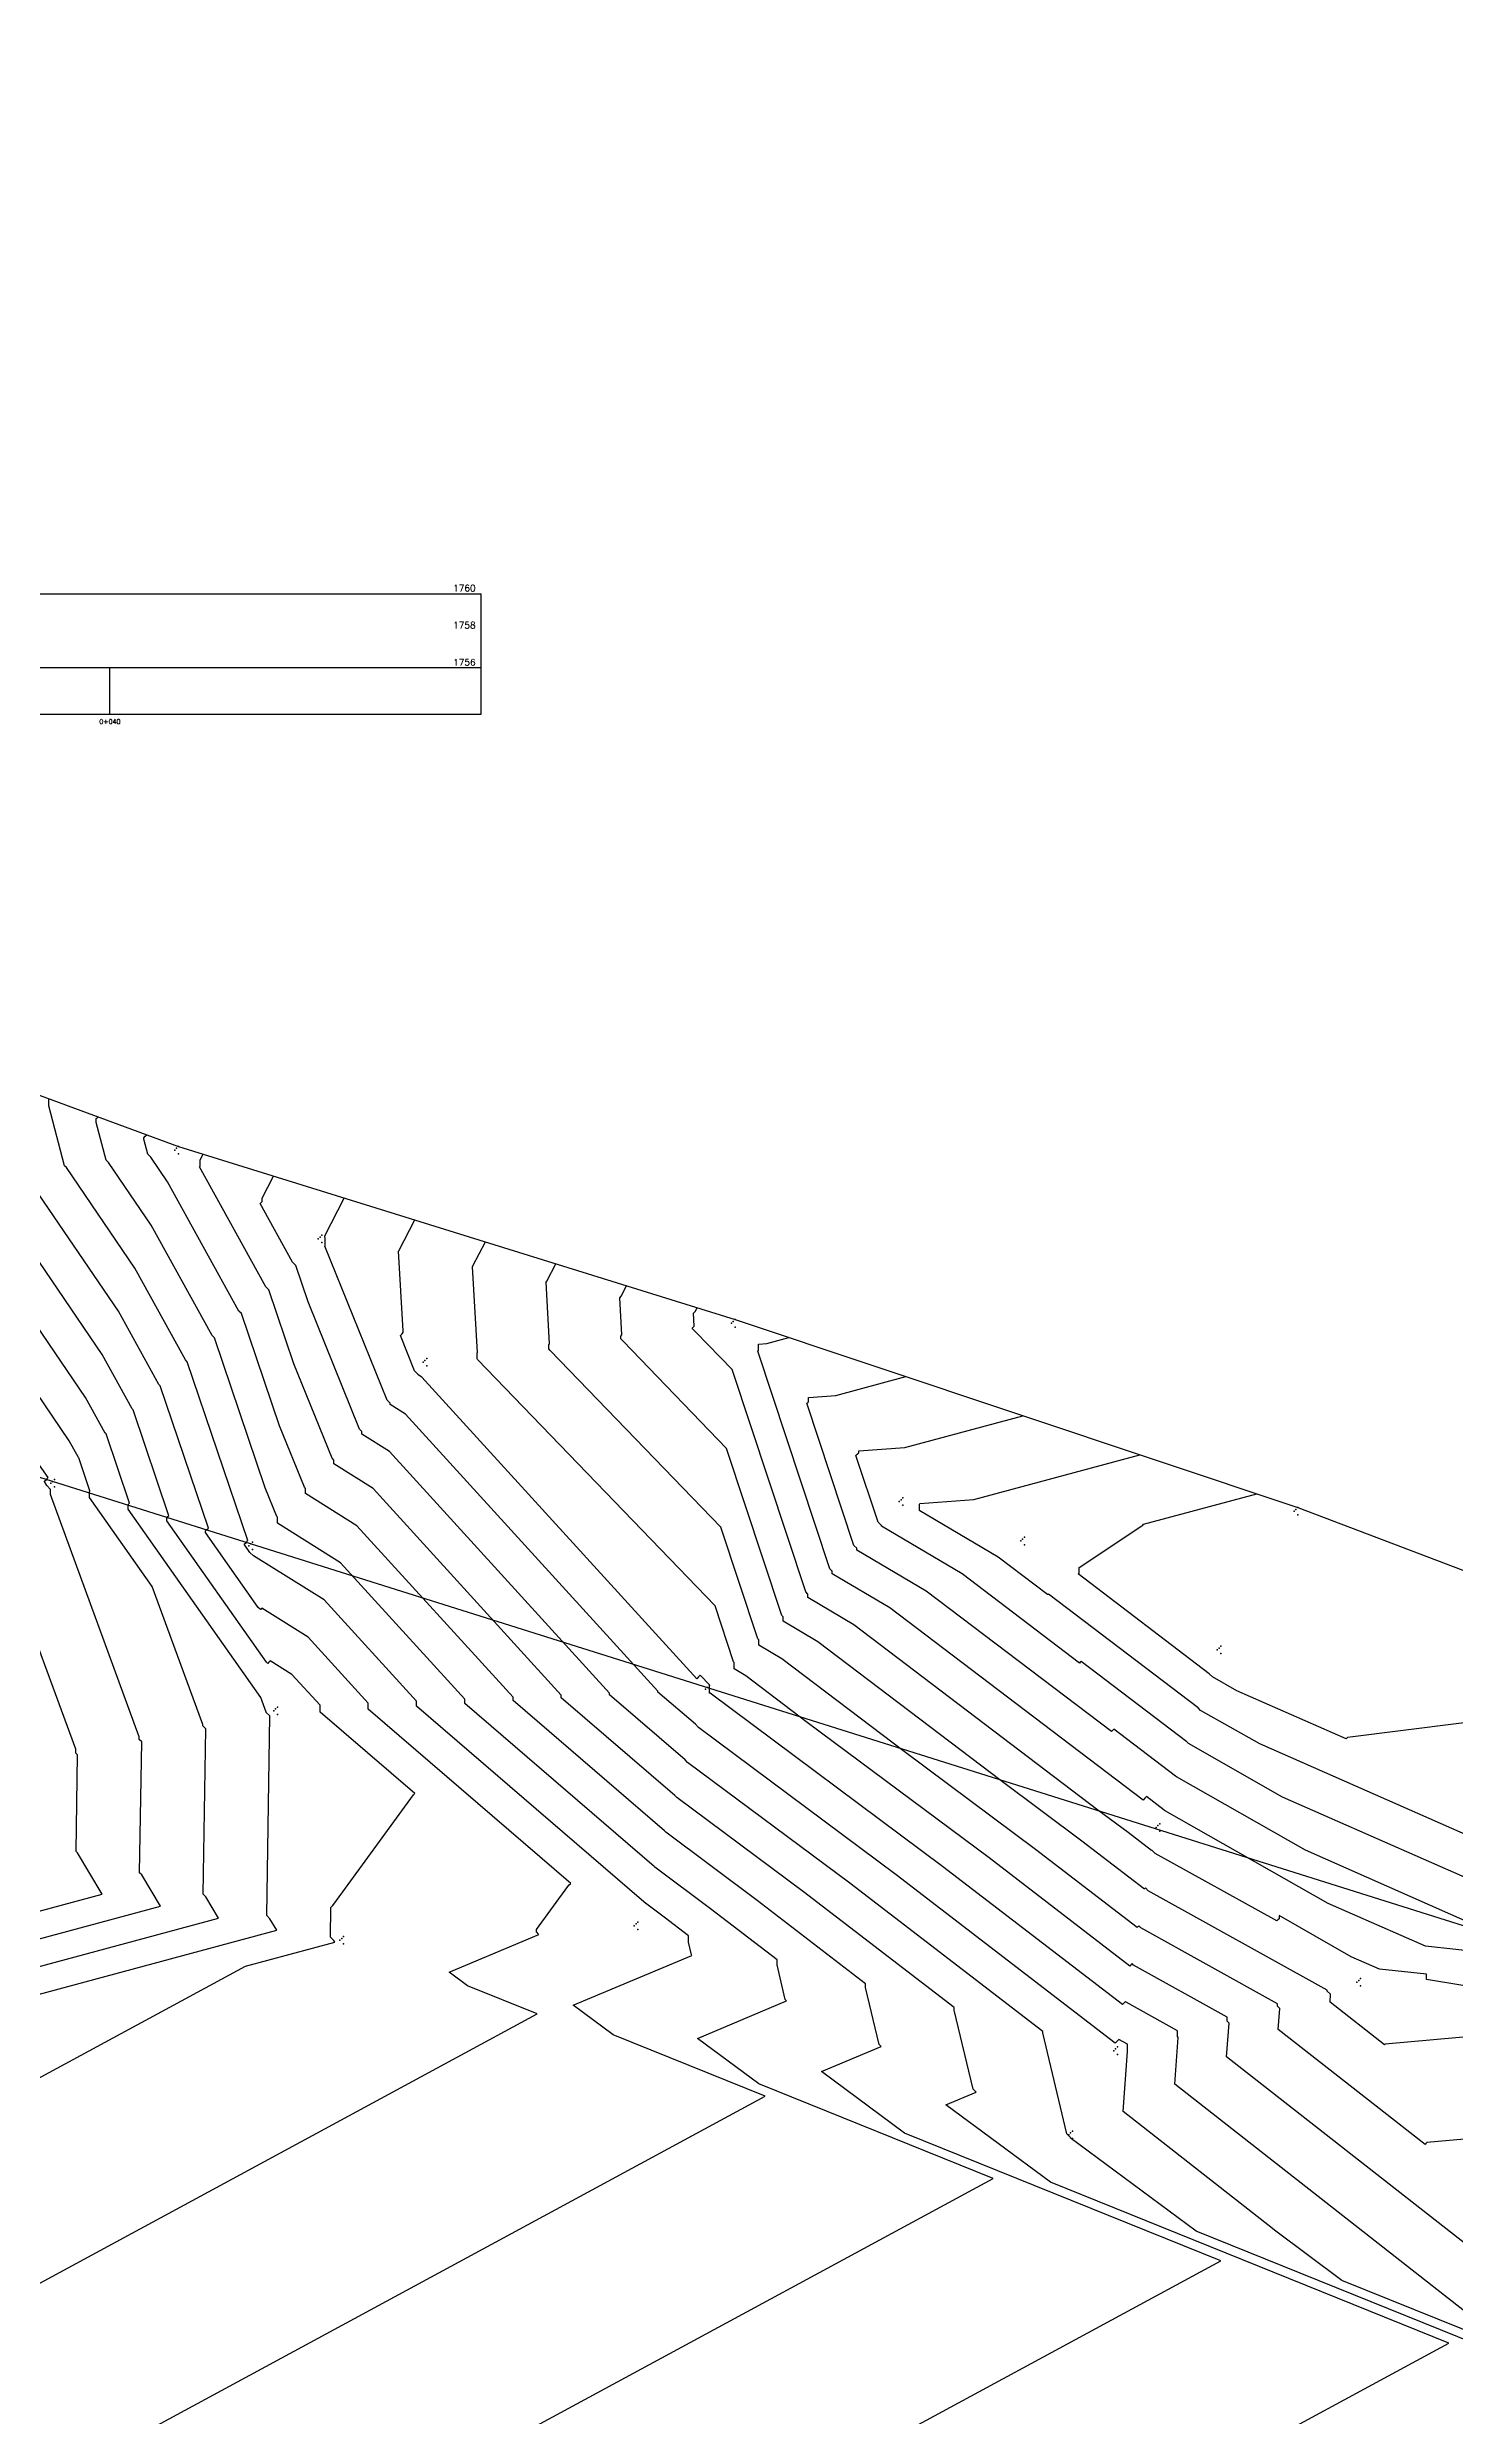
# Model space of a CAD drawing. Header units: metres. Extents: x 419582 to 423558, y 4805372 to 4807539.
# Drawn here: x 423339.8 to 423415.7, y 4807383.8 to 4807511.4 of the extents above; entities that cross this region are included whole.
import ezdxf

# ---------------------------------------------------------------- set-up
doc = ezdxf.new("R2010")
doc.units = ezdxf.units.M
for name, color, linetype in [('C-ROAD-PROF-TEXT', 11, 'Continuous'), ('C-ROAD-PROF-TICK', 7, 'Continuous'), ('C-ROAD-PROF-TTLB', 5, 'Continuous'), ('C-TINN', 4, 'Continuous'), ('C-TINN-BNDY', 110, 'Continuous'), ('C-TOPO-MAJR', 9, 'Continuous'), ('C-TOPO-MINR', 8, 'Continuous')]:
    doc.layers.add(name, color=color, linetype=linetype)
doc.styles.get("Standard").update_dxf_attribs({"font": 'simplex.shx'})

msp = doc.modelspace()

# ---------------------------------------------------------------- linework, layer by layer
at = {"color": 31, "lineweight": 30, "true_color": 0xffbd7a, "elevation": 1718.01}
msp.add_lwpolyline([(423449.83, 4807399.59), (423130.59, 4807500.11), (421950.92, 4806613), (421795.04, 4806430.99), (421305.02, 4806147.04), (421305.02, 4806147.04), (420630.08, 4805770.97), (419765.16, 4805549.54), (419617.36, 4805580.09)], dxfattribs=at)
at = {"layer": 'C-ROAD-PROF-TICK', "color": 7, "linetype": 'Continuous', "lineweight": -3}
msp.add_line((423343.16, 4807475.5), (423343.16, 4807478), dxfattribs=at)
at = {"layer": 'C-ROAD-PROF-TTLB', "color": 5, "linetype": 'Continuous', "lineweight": -3}
for p in [(423283.16, 4807482), (423363.16, 4807478)]:
    msp.add_line(p, (423363.16, 4807482), dxfattribs=at)
msp.add_3dface([(423283.16, 4807475.5), (423363.16, 4807475.5), (423363.16, 4807478), (423283.16, 4807478)], dxfattribs=at)
at = {"layer": 'C-TINN', "color": 4, "linetype": 'Continuous', "lineweight": -3}
for p in [(423346.65, 4807452.01, 1726.35), (423346.75, 4807452.11, 1726.35), (423346.85, 4807452.21, 1726.35), (423346.85, 4807451.81, 1726.35), (423354.38, 4807447.23, 1724.04), (423354.48, 4807447.33, 1724.04), (423354.58, 4807447.43, 1724.04), (423354.58, 4807447.03, 1724.04), (423376.65, 4807442.68, 1718.46), (423376.75, 4807442.78, 1718.46), (423376.85, 4807442.88, 1718.46), (423376.85, 4807442.48, 1718.46), (423360.03, 4807440.58, 1722.7), (423360.13, 4807440.68, 1722.7), (423360.23, 4807440.78, 1722.7), (423360.23, 4807440.38, 1722.7), (423339.97, 4807434.06, 1733.9), (423340.07, 4807434.16, 1733.9), (423340.17, 4807434.26, 1733.9), (423340.17, 4807433.86, 1733.9), (423385.69, 4807433.07, 1715.12), (423385.79, 4807433.17, 1715.12), (423385.89, 4807433.27, 1715.12), (423385.89, 4807432.87, 1715.12), (423406.97, 4807432.55, 1713.65), (423407.07, 4807432.65, 1713.65), (423407.17, 4807432.75, 1713.65), (423407.17, 4807432.35, 1713.65), (423392.24, 4807430.95, 1714.27), (423392.34, 4807431.05, 1714.27), (423392.44, 4807431.15, 1714.27), (423350.65, 4807430.69, 1728.88), (423350.75, 4807430.79, 1728.88), (423350.85, 4807430.89, 1728.88), (423350.85, 4807430.49, 1728.88), (423392.44, 4807430.75, 1714.27), (423402.83, 4807425.08, 1713.3), (423402.93, 4807425.18, 1713.3), (423403.03, 4807425.28, 1713.3), (423403.03, 4807424.88, 1713.3), (423352.19, 4807422, 1731.88), (423375.26, 4807422.96, 1723.01), (423375.36, 4807423.06, 1723.01), (423375.46, 4807423.16, 1723.01), (423375.46, 4807422.76, 1723.01), (423351.99, 4807421.8, 1731.88), (423352.09, 4807421.9, 1731.88), (423352.19, 4807421.6, 1731.88), (423399.73, 4807415.71, 1718.4), (423399.53, 4807415.51, 1718.4), (423399.63, 4807415.61, 1718.4), (423399.73, 4807415.31, 1718.4), (423355.55, 4807409.43, 1730.85), (423355.65, 4807409.53, 1730.85), (423355.75, 4807409.63, 1730.85), (423355.75, 4807409.23, 1730.85), (423371.41, 4807410.21, 1729.57), (423371.51, 4807410.31, 1729.57), (423371.61, 4807410.41, 1729.57), (423371.61, 4807410.01, 1729.57), (423410.35, 4807407.17, 1719.41), (423410.45, 4807407.27, 1719.41), (423410.55, 4807407.37, 1719.41), (423410.55, 4807406.97, 1719.41), (423397.25, 4807403.48, 1724.2), (423397.35, 4807403.58, 1724.2), (423397.45, 4807403.68, 1724.2), (423397.45, 4807403.28, 1724.2), (423394.93, 4807399.05, 1724.98), (423395.03, 4807399.15, 1724.98), (423394.83, 4807398.95, 1724.98), (423395.03, 4807398.75, 1724.98)]:
    msp.add_point(p, dxfattribs=at)
at = {"layer": 'C-TINN-BNDY', "color": 110, "linetype": 'Continuous', "lineweight": -3, "flags": 128}
msp.add_lwpolyline([(423155.26, 4807511.44), (423220.21, 4807493.91), (423248.63, 4807482.99), (423287.58, 4807472.64), (423324.86, 4807458.82), (423338.71, 4807455.21), (423346.85, 4807452.21), (423376.85, 4807442.88), (423407.17, 4807432.75), (423426.06, 4807425.57), (423479.26, 4807419.95), (423488.35, 4807411.26), (423490.39, 4807398.46), (423490.39, 4807398.06), (423490.01, 4807373.35), (423490.01, 4807372.95), (423470.52, 4807372.34), (422724.87, 4807165.92)], dxfattribs=at)
at = {"layer": 'C-TOPO-MAJR', "color": 9, "linetype": 'Continuous', "lineweight": -3, "flags": 128}
for points, elevation in [([(423209.28, 4807375.92), (423342.74, 4807411.91), (423341.42, 4807414.14), (423341.34, 4807414.22), (423341.42, 4807419.42), (423341.33, 4807419.52), (423341.33, 4807419.73), (423337.79, 4807429.36), (423337.82, 4807432.42), (423337.65, 4807432.58), (423336.31, 4807435.18), (423336.31, 4807435.29), (423336.39, 4807435.36), (423336.46, 4807435.43), (423330.6, 4807443.75), (423330.51, 4807443.84), (423327.32, 4807456.51), (423327.34, 4807456.53), (423327.37, 4807456.56), (423327.17, 4807457.84), (423327.17, 4807458.18), (423327.19, 4807458.19), (423327.2, 4807458.21)], 1735), ([(423289.05, 4807363.7), (423366.19, 4807405.46), (423362.43, 4807406.98), (423361.44, 4807407.71), (423366.28, 4807409.75), (423366.15, 4807409.88), (423366.15, 4807410.02), (423367.83, 4807412.33), (423367.91, 4807412.41), (423368, 4807412.49), (423357.08, 4807421.89), (423357.08, 4807422.2), (423353.84, 4807425.76), (423351.35, 4807427.32), (423351.31, 4807427.28), (423351.28, 4807427.25), (423351.15, 4807427.37), (423348.31, 4807431.4), (423348.31, 4807431.49), (423348.39, 4807431.56), (423348.47, 4807431.64), (423345.87, 4807439.31), (423345.79, 4807439.39), (423343.62, 4807443.33), (423338.54, 4807450.79)], 1730), ([(423426.15, 4807383.87), (423401.69, 4807393.75), (423394.9, 4807398.79), (423394.93, 4807398.8), (423394.73, 4807399), (423393.43, 4807404.45), (423393.43, 4807404.51), (423383.03, 4807412.5), (423374.29, 4807419.01), (423374.15, 4807419.15), (423370.08, 4807422.65), (423370.08, 4807422.74), (423358.22, 4807435.77), (423356.74, 4807436.7), (423356.74, 4807436.85), (423356.61, 4807436.97), (423353.84, 4807443.83), (423353.18, 4807445.79), (423353, 4807445.97), (423351.25, 4807449.13), (423351.31, 4807449.19), (423351.37, 4807449.25), (423351.37, 4807449.42), (423351.98, 4807450.61)], 1725), ([(423418.49, 4807404.42), (423411.87, 4807403.84), (423411.86, 4807403.82), (423411.84, 4807403.8), (423408.91, 4807406.1), (423408.94, 4807406.52), (423408.76, 4807406.69), (423408.76, 4807406.74), (423399.1, 4807412.1), (423398.96, 4807412.25), (423398.93, 4807412.22), (423398.9, 4807412.19), (423395.53, 4807414.78), (423391.18, 4807418.03), (423381.31, 4807425.51), (423379.44, 4807426.62), (423379.44, 4807426.86), (423379.36, 4807426.94), (423376.38, 4807435.94), (423370.81, 4807441.72), (423370.69, 4807441.84), (423370.69, 4807441.99), (423370.75, 4807442.05), (423370.63, 4807444.06), (423370.7, 4807444.14), (423370.99, 4807444.7)], 1720), ([(423419.42, 4807413.72), (423405.12, 4807420.01), (423401.93, 4807421.82), (423401.8, 4807421.96), (423393.73, 4807428.09), (423393.71, 4807428.07), (423393.69, 4807428.06), (423391.02, 4807430.08), (423386.81, 4807432.57), (423386.79, 4807432.6), (423386.79, 4807432.94), (423386.8, 4807432.96), (423386.81, 4807432.97), (423389.72, 4807433.19), (423398.66, 4807435.59)], 1715)]:
    msp.add_lwpolyline(points, dxfattribs=dict(at, elevation=elevation))
at = {"layer": 'C-TOPO-MINR', "color": 8, "linetype": 'Continuous', "lineweight": -3, "flags": 128}
for points, elevation in [([(423177.09, 4807347.41), (423244.57, 4807383.95), (423345.88, 4807411.26), (423344.87, 4807412.95), (423344.76, 4807413.06), (423344.87, 4807420.12), (423344.74, 4807420.25), (423344.74, 4807420.39), (423339.95, 4807433.45), (423339.96, 4807433.73), (423339.76, 4807433.93), (423339.64, 4807434.16), (423339.64, 4807434.17), (423339.74, 4807434.27), (423339.83, 4807434.37), (423331.89, 4807445.64), (423331.77, 4807445.76), (423329.49, 4807454.82), (423329.54, 4807454.86), (423329.58, 4807454.91), (423329.21, 4807457.33), (423329.21, 4807457.61), (423329.24, 4807457.64), (423329.28, 4807457.67)], 1734), ([(423317.04, 4807367.77), (423378.47, 4807401.03), (423370.28, 4807404.33), (423368.13, 4807405.93), (423374.52, 4807408.61), (423374.49, 4807408.64), (423374.33, 4807409.32), (423374.33, 4807409.67), (423373.03, 4807410.67), (423371.94, 4807411.48), (423371.93, 4807411.5), (423359.68, 4807422.04), (423359.68, 4807422.31), (423354.71, 4807427.77), (423350.9, 4807430.15), (423350.9, 4807430.15), (423350.9, 4807430.14), (423350.7, 4807430.33), (423350.4, 4807430.77), (423350.4, 4807430.78), (423350.5, 4807430.87), (423350.59, 4807430.97), (423347.33, 4807440.61), (423347.23, 4807440.71), (423344.51, 4807445.65), (423340.82, 4807451.07), (423340.72, 4807451.16), (423339.86, 4807454.4), (423339.86, 4807454.75), (423339.88, 4807454.76), (423339.89, 4807454.77)], 1729), ([(423345.03, 4807371.84), (423390.75, 4807396.59), (423378.13, 4807401.69), (423374.82, 4807404.14), (423379.62, 4807406.16), (423379.55, 4807406.23), (423379.11, 4807408.1), (423379.11, 4807408.38), (423375.53, 4807411.13), (423372.53, 4807413.37), (423372.48, 4807413.41), (423362.28, 4807422.19), (423362.28, 4807422.42), (423355.59, 4807429.77), (423352.19, 4807431.9), (423352.19, 4807432.24), (423352.16, 4807432.27), (423351.53, 4807433.82), (423348.79, 4807441.9), (423348.67, 4807442.02), (423345.39, 4807447.97), (423343.09, 4807451.35), (423342.96, 4807451.48), (423342.42, 4807453.5), (423342.42, 4807453.71), (423342.47, 4807453.76), (423342.52, 4807453.81)], 1728), ([(423373.02, 4807375.91), (423403.03, 4807392.16), (423385.98, 4807399.04), (423381.51, 4807402.36), (423384.72, 4807403.71), (423384.61, 4807403.82), (423383.88, 4807406.88), (423383.88, 4807407.09), (423378.03, 4807411.58), (423373.12, 4807415.25), (423373.04, 4807415.33), (423364.88, 4807422.35), (423364.88, 4807422.53), (423356.46, 4807431.77), (423353.7, 4807433.5), (423353.7, 4807433.78), (423353.64, 4807433.84), (423352.3, 4807437.16), (423350.25, 4807443.2), (423350.11, 4807443.34), (423346.27, 4807450.3), (423345.37, 4807451.63), (423345.2, 4807451.8), (423344.99, 4807452.6), (423344.99, 4807452.68), (423345.06, 4807452.76), (423345.14, 4807452.84)], 1727), ([(423401.01, 4807379.98), (423415.31, 4807387.72), (423393.84, 4807396.4), (423388.2, 4807400.57), (423389.83, 4807401.25), (423389.67, 4807401.41), (423388.66, 4807405.67), (423388.66, 4807405.8), (423380.53, 4807412.04), (423373.71, 4807417.13), (423373.6, 4807417.24), (423367.48, 4807422.5), (423367.48, 4807422.64), (423357.34, 4807433.77), (423355.22, 4807435.1), (423355.22, 4807435.31), (423355.13, 4807435.41), (423353.07, 4807440.49), (423351.72, 4807444.49), (423351.56, 4807444.65), (423347.99, 4807451.12), (423348.01, 4807451.13), (423348.02, 4807451.15), (423348.02, 4807451.49), (423348.18, 4807451.8)], 1726), ([(423261.06, 4807359.63), (423350.46, 4807408.03), (423355.28, 4807409.33), (423355.23, 4807409.41), (423355.04, 4807409.6), (423355.06, 4807411.2), (423355.15, 4807411.29), (423355.23, 4807411.37), (423359.51, 4807417.26), (423359.55, 4807417.3), (423359.59, 4807417.34), (423354.48, 4807421.73), (423354.48, 4807422.1), (423352.96, 4807423.76), (423351.8, 4807424.49), (423351.73, 4807424.42), (423351.66, 4807424.35), (423351.6, 4807424.41), (423346.22, 4807432.03), (423346.22, 4807432.2), (423346.28, 4807432.26), (423346.34, 4807432.31), (423344.41, 4807438.02), (423344.35, 4807438.07), (423342.74, 4807441), (423336.27, 4807450.51)], 1731), ([(423422.47, 4807385.88), (423409.54, 4807391.1), (423405.91, 4807393.8), (423405.81, 4807393.89), (423397.76, 4807400.2), (423398, 4807403.43), (423397.99, 4807403.44), (423397.99, 4807403.83), (423397.53, 4807404.08), (423397.52, 4807404.09), (423397.43, 4807403.99), (423397.33, 4807403.89), (423385.53, 4807412.95), (423374.88, 4807420.9), (423374.71, 4807421.07), (423372.69, 4807422.81), (423372.69, 4807422.85), (423359.09, 4807437.78), (423358.26, 4807438.3), (423358.26, 4807438.38), (423358.1, 4807438.54), (423354.74, 4807446.84), (423354.75, 4807446.84), (423354.75, 4807446.84), (423354.75, 4807447.23), (423354.74, 4807447.4), (423354.74, 4807447.4), (423355.79, 4807449.43)], 1724), ([(423416.82, 4807388.93), (423400.55, 4807401.67), (423400.73, 4807404.2), (423400.68, 4807404.25), (423400.68, 4807404.55), (423397.92, 4807406.09), (423397.88, 4807406.13), (423397.8, 4807406.05), (423397.72, 4807405.97), (423388.03, 4807413.41), (423375.51, 4807422.74), (423375.48, 4807422.77), (423375.47, 4807422.77), (423375.47, 4807423.17), (423375.47, 4807423.17), (423375.46, 4807423.2), (423374.97, 4807423.72), (423374.87, 4807423.62), (423374.78, 4807423.52), (423359.97, 4807439.78), (423359.77, 4807439.9), (423359.77, 4807439.92), (423359.58, 4807440.11), (423358.81, 4807442.02), (423358.89, 4807442.1), (423358.97, 4807442.18), (423358.97, 4807442.27), (423358.71, 4807446.56), (423358.73, 4807446.58), (423359.59, 4807448.25)], 1723), ([(423315.16, 4807400), (423352.15, 4807409.97), (423351.78, 4807410.59), (423351.61, 4807410.76), (423351.78, 4807421.52), (423351.58, 4807421.71), (423351.58, 4807421.72), (423351.29, 4807422.52), (423344.14, 4807432.66), (423344.14, 4807432.91), (423344.17, 4807432.95), (423344.21, 4807432.98), (423342.95, 4807436.72), (423342.91, 4807436.76), (423341.85, 4807438.68), (423336.21, 4807446.96)], 1732), ([(423416.22, 4807393.06), (423403.33, 4807403.15), (423403.47, 4807404.97), (423403.37, 4807405.07), (423403.37, 4807405.28), (423398.31, 4807408.09), (423398.24, 4807408.17), (423398.18, 4807408.11), (423398.11, 4807408.04), (423390.53, 4807413.87), (423380.73, 4807421.17), (423377.42, 4807423.68), (423376.8, 4807424.05), (423376.8, 4807424.4), (423376.77, 4807424.43), (423375.77, 4807427.45), (423362.97, 4807440.73), (423362.94, 4807440.76), (423362.94, 4807441.09), (423362.96, 4807441.11), (423362.69, 4807445.73), (423362.72, 4807445.77), (423363.39, 4807447.07)], 1722), ([(423422.66, 4807399.28), (423414.12, 4807398.53), (423414.07, 4807398.48), (423414.03, 4807398.43), (423406.12, 4807404.62), (423406.2, 4807405.75), (423406.07, 4807405.88), (423406.07, 4807406.01), (423398.71, 4807410.1), (423398.6, 4807410.21), (423398.55, 4807410.16), (423398.51, 4807410.12), (423393.03, 4807414.32), (423385.95, 4807419.6), (423379.37, 4807424.6), (423378.12, 4807425.34), (423378.12, 4807425.63), (423378.07, 4807425.68), (423376.07, 4807431.69), (423366.89, 4807441.22), (423366.81, 4807441.3), (423366.81, 4807441.54), (423366.85, 4807441.58), (423366.66, 4807444.9), (423366.71, 4807444.95), (423367.19, 4807445.88)], 1721), ([(423423.04, 4807405.84), (423414.1, 4807407.32), (423414.1, 4807407.6), (423411.57, 4807407.88), (423410.05, 4807408.54), (423406.16, 4807410.76), (423406.16, 4807410.59), (423406.1, 4807410.53), (423406.04, 4807410.47), (423399.49, 4807414.11), (423399.31, 4807414.29), (423399.3, 4807414.28), (423399.29, 4807414.27), (423398.03, 4807415.24), (423396.4, 4807416.45), (423383.25, 4807426.43), (423380.76, 4807427.9), (423380.76, 4807428.09), (423380.66, 4807428.2), (423376.69, 4807440.19), (423374.73, 4807442.21), (423374.56, 4807442.39), (423374.56, 4807442.44), (423374.65, 4807442.53), (423374.6, 4807443.23), (423374.69, 4807443.32), (423374.8, 4807443.52)], 1719), ([(423422.23, 4807408.22), (423414.05, 4807409.11), (423408.81, 4807411.41), (423399.99, 4807416.43), (423399.97, 4807416.44), (423399.02, 4807417.17), (423398.93, 4807417.08), (423398.84, 4807416.99), (423385.19, 4807427.34), (423382.08, 4807429.18), (423382.08, 4807429.33), (423381.96, 4807429.45), (423378.07, 4807441.18), (423378.08, 4807441.2), (423378.1, 4807441.21), (423378.1, 4807441.56), (423378.56, 4807441.59), (423379.75, 4807441.91)], 1718), ([(423279.87, 4807391.97), (423349.01, 4807410.62), (423348.33, 4807411.77), (423348.19, 4807411.91), (423348.32, 4807420.82), (423348.16, 4807420.98), (423348.16, 4807421.06), (423345.44, 4807428.49), (423342.05, 4807433.29), (423342.05, 4807433.62), (423342.07, 4807433.64), (423342.08, 4807433.66), (423341.49, 4807435.43), (423341.47, 4807435.44), (423340.97, 4807436.35), (423338.3, 4807440.28)], 1733), ([(423416.52, 4807410.34), (423407.58, 4807414.28), (423400.64, 4807418.23), (423400.58, 4807418.28), (423397.26, 4807420.81), (423397.19, 4807420.74), (423397.13, 4807420.68), (423387.14, 4807428.25), (423383.4, 4807430.46), (423383.4, 4807430.56), (423383.25, 4807430.71), (423380.71, 4807438.37), (423380.76, 4807438.41), (423380.8, 4807438.45), (423380.8, 4807438.68), (423382.28, 4807438.79), (423386.05, 4807439.81)], 1717), ([(423419, 4807411.58), (423406.35, 4807417.14), (423401.28, 4807420.03), (423401.19, 4807420.12), (423395.49, 4807424.45), (423395.45, 4807424.41), (423395.41, 4807424.37), (423389.08, 4807429.17), (423384.73, 4807431.74), (423384.73, 4807431.79), (423384.55, 4807431.96), (423383.36, 4807435.55), (423383.43, 4807435.62), (423383.51, 4807435.7), (423383.51, 4807435.8), (423386, 4807435.99), (423392.36, 4807437.7)], 1716), ([(423424.71, 4807422.23), (423409.85, 4807420.36), (423409.82, 4807420.32), (423409.78, 4807420.28), (423403.89, 4807422.87), (423402.58, 4807423.62), (423402.4, 4807423.79), (423395.33, 4807429.17), (423395.36, 4807429.2), (423395.39, 4807429.23), (423395.39, 4807429.52), (423398.77, 4807431.76), (423398.81, 4807431.8), (423398.85, 4807431.85), (423404.96, 4807433.49)], 1714)]:
    msp.add_lwpolyline(points, dxfattribs=dict(at, elevation=elevation))

# ---------------------------------------------------------------- texts
at = {"layer": 'C-ROAD-PROF-TEXT', "color": 11, "linetype": 'Continuous', "lineweight": -3}
for s, insert, char_height, attachment_point in [('{\\C256;1760}', (423361.66, 4807482.3), 0.35, 4), ('{\\C256;1758}', (423361.66, 4807480.3), 0.35, 4), ('{\\C256;1756}', (423361.66, 4807478.3), 0.35, 4), ('0+040', (423343.16, 4807475.23), 0.25, 2)]:
    msp.add_mtext(s, dxfattribs=dict(at, insert=insert, char_height=char_height, attachment_point=attachment_point))

doc.saveas('drawing.dxf')
